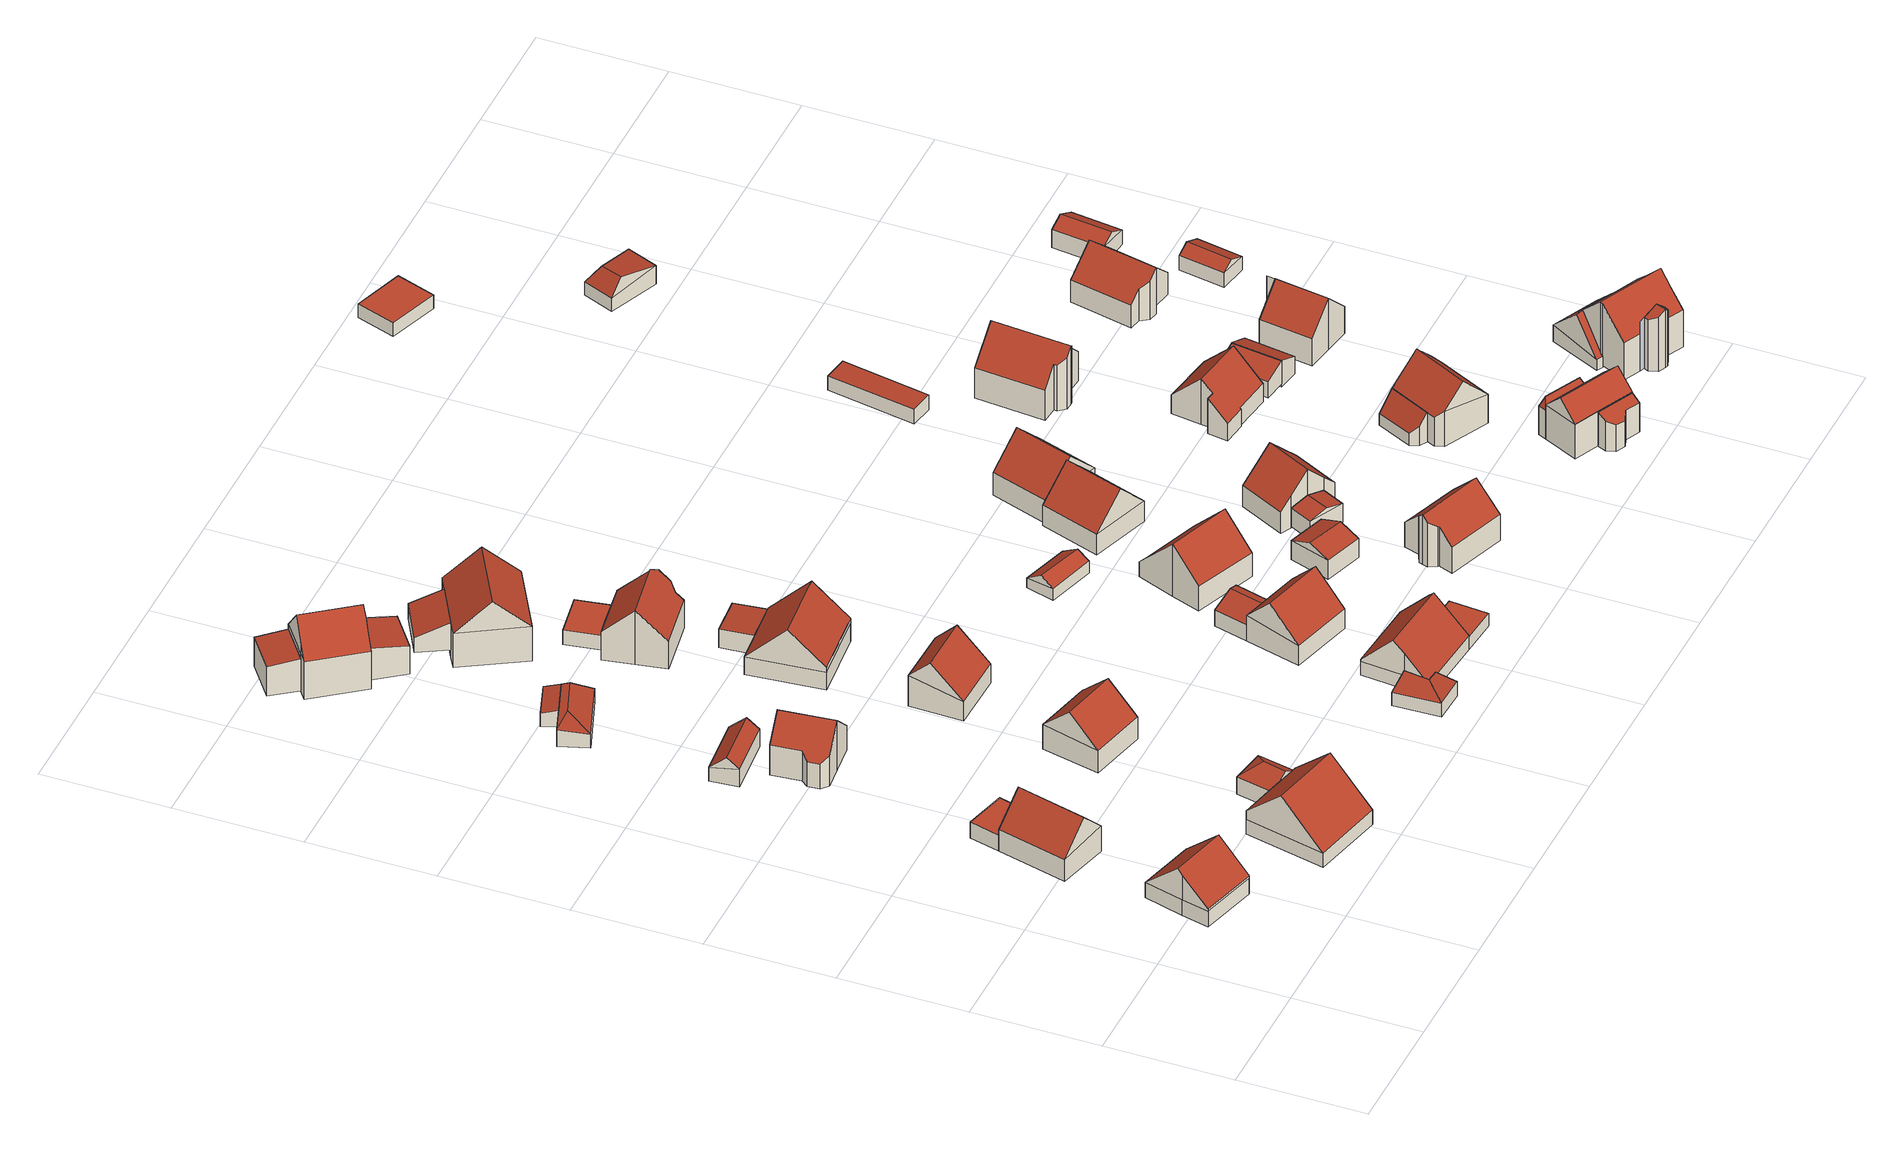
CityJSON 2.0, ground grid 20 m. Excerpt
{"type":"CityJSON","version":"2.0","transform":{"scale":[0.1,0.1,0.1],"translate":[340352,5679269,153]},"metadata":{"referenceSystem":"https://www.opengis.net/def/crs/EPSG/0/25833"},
"CityObjects":{
"building1":{"type":"Building","attributes":{"Dachtyp_tdc":"tdcGableRoof","Gemeindeschluessel":14729160,"Dachneigung":41.86,"QualitaetDacherkennung":90,"Geometrietyp2DReferenz":"3000","function":"31001_9998","roofType":"3100","measuredHeight":7.85},"geometry":[{"type":"MultiSurface","lod":"2","boundaries":[[[0,1,2,3]],[[1,4,5,2]],[[4,6,7,5]],[[6,8,9,7]],[[8,0,3,9]],[[10,11,12,13,14]],[[6,4,13,12]],[[1,14,13,4]],[[0,10,14,1]],[[8,11,10,0]],[[6,12,11,8]],[[3,2,5,7,9]]],"semantics":{"surfaces":[{"type":"WallSurface"},{"type":"RoofSurface"},{"type":"GroundSurface"}],"values":[0,0,0,0,0,1,1,0,0,0,0,2]}}]},
"building2":{"type":"Building","attributes":{"Dachtyp_tdc":"tdcGableRoof","Gemeindeschluessel":14729160,"Dachneigung":45.29,"QualitaetDacherkennung":90,"Geometrietyp2DReferenz":"3000","function":"31001_9998","roofType":"3100","measuredHeight":8.43},"geometry":[{"type":"MultiSurface","lod":"2","boundaries":[[[15,16,17,18]],[[16,19,20,17]],[[19,21,22,20]],[[21,15,18,22]],[[19,16,23]],[[15,21,24]],[[16,15,24,23]],[[21,19,23,24]],[[18,17,20,22]]],"semantics":{"surfaces":[{"type":"WallSurface"},{"type":"RoofSurface"},{"type":"GroundSurface"}],"values":[0,0,0,0,0,0,1,1,2]}}]},
"building3":{"type":"Building","attributes":{"Dachtyp_tdc":"tdcPolyFlatRoof","Gemeindeschluessel":14729160,"Dachneigung":0,"QualitaetDacherkennung":71,"Geometrietyp2DReferenz":"3000","function":"31001_9998","roofType":"1000","measuredHeight":2.87},"geometry":[{"type":"MultiSurface","lod":"2","boundaries":[[[25,26,27,28]],[[26,29,22,27]],[[29,30,31,22]],[[30,25,28,31]],[[30,29,26,25]],[[28,27,22,31]]],"semantics":{"surfaces":[{"type":"WallSurface"},{"type":"RoofSurface"},{"type":"GroundSurface"}],"values":[0,0,0,0,1,2]}}]},
"building4":{"type":"Building","attributes":{"Gemeindeschluessel":14729160,"Geometrietyp2DReferenz":"3000","function":"31001_9998","roofType":"9999"},"children":["building4-1","building4-2"]},
"building4-1":{"type":"BuildingPart","attributes":{"Dachtyp_tdc":"tdcHipAndGableRoof","Dachneigung":31.8,"QualitaetDacherkennung":73,"Geometrietyp2DReferenz":"3000","roofType":"5000","measuredHeight":4.86},"parents":["building4"],"geometry":[{"type":"MultiSurface","lod":"2","boundaries":[[[32,33,34,35,36]],[[33,37,38,34]],[[37,39,40,41,38]],[[37,33,42]],[[33,32,43,44,42]],[[39,37,42,44,45]],[[35,34,38,41]],[[36,35,41,40]],[[32,36,40,39]],[[45,44,43]],[[39,45,43,32]]],"semantics":{"surfaces":[{"type":"WallSurface"},{"type":"RoofSurface"},{"type":"GroundSurface"},{"type":"ClosureSurface"}],"values":[0,0,0,1,1,1,2,3,3,0,3]}}]},
"building4-2":{"type":"BuildingPart","attributes":{"Dachtyp_tdc":"tdcGableRoof","Dachneigung":43.71,"QualitaetDacherkennung":82,"Geometrietyp2DReferenz":"3000","roofType":"3100","measuredHeight":9.38},"parents":["building4"],"geometry":[{"type":"MultiSurface","lod":"2","boundaries":[[[46,47,48,49]],[[47,36,35,48]],[[40,50,51,41]],[[50,46,49,51]],[[50,52,53,46]],[[54,55,53,52,56,45,43]],[[40,39,56,52,50]],[[47,55,54,32,36]],[[46,53,55,47]],[[49,48,35,41,51]],[[41,35,36,40]],[[56,39,45]],[[43,32,54]],[[36,32,39,40]],[[45,39,32,43]]],"semantics":{"surfaces":[{"type":"WallSurface"},{"type":"RoofSurface"},{"type":"GroundSurface"},{"type":"ClosureSurface"}],"values":[0,0,0,0,1,1,0,0,0,2,3,0,0,3,3]}}]},
"building5":{"type":"Building","attributes":{"Dachtyp_tdc":"tdcGableRoof","Gemeindeschluessel":14729160,"Dachneigung":41.27,"QualitaetDacherkennung":84,"Geometrietyp2DReferenz":"3000","function":"31001_9998","roofType":"3100","measuredHeight":4.69},"geometry":[{"type":"MultiSurface","lod":"2","boundaries":[[[57,58,59,60]],[[58,61,62,59]],[[61,63,64,62]],[[63,57,60,64]],[[61,58,65]],[[57,63,66]],[[58,57,66,65]],[[63,61,65,66]],[[60,59,62,64]]],"semantics":{"surfaces":[{"type":"WallSurface"},{"type":"RoofSurface"},{"type":"GroundSurface"}],"values":[0,0,0,0,0,0,1,1,2]}}]},
"building6":{"type":"Building","attributes":{"Dachtyp_tdc":"tdcGableRoof","Gemeindeschluessel":14729160,"Dachneigung":42.95,"QualitaetDacherkennung":77,"Geometrietyp2DReferenz":"3000","function":"31001_9998","roofType":"3100","measuredHeight":8.71},"geometry":[{"type":"MultiSurface","lod":"2","boundaries":[[[67,68,69,70]],[[68,71,72,69]],[[71,73,74,72]],[[73,75,76,74]],[[75,77,78,76]],[[77,79,80,78]],[[79,81,82,80]],[[81,83,84,82]],[[83,67,70,84]],[[79,77,75,73]],[[73,71,68,67,83,81,79]],[[70,69,72,74,76,78,80,82,84]]],"semantics":{"surfaces":[{"type":"WallSurface"},{"type":"RoofSurface"},{"type":"GroundSurface"}],"values":[0,0,0,0,0,0,0,0,0,1,1,2]}}]},
"building7":{"type":"Building","attributes":{"Gemeindeschluessel":14729160,"Geometrietyp2DReferenz":"3000","function":"31001_9998","roofType":"9999"},"children":["building7-1","building7-2"]},
"building7-1":{"type":"BuildingPart","attributes":{"Dachtyp_tdc":"tdcPolyFlatRoof","Dachneigung":13.89,"QualitaetDacherkennung":70,"Geometrietyp2DReferenz":"3000","roofType":"2100","measuredHeight":2.93},"parents":["building7"],"geometry":[{"type":"MultiSurface","lod":"2","boundaries":[[[85,86,87,88]],[[89,90,91,92]],[[90,85,88,91]],[[90,89,86,85]],[[88,87,92,91]],[[92,87,86,89]]],"semantics":{"surfaces":[{"type":"WallSurface"},{"type":"RoofSurface"},{"type":"GroundSurface"},{"type":"ClosureSurface"}],"values":[0,0,0,1,2,3]}}]},
"building7-2":{"type":"BuildingPart","attributes":{"Dachtyp_tdc":"tdcHipAndGableRoof","Dachneigung":13.7,"QualitaetDacherkennung":64,"Geometrietyp2DReferenz":"3000","roofType":"5000","measuredHeight":3.19},"parents":["building7"],"geometry":[{"type":"MultiSurface","lod":"2","boundaries":[[[93,94,95,96]],[[94,97,98,95]],[[93,96,87,86]],[[97,94,99]],[[93,86,100]],[[94,93,100,99]],[[86,97,99,100]],[[96,95,98,92,87]],[[92,98,97,86,89]],[[86,87,92,89]]],"semantics":{"surfaces":[{"type":"WallSurface"},{"type":"RoofSurface"},{"type":"GroundSurface"},{"type":"ClosureSurface"}],"values":[0,0,0,1,0,1,1,2,0,3]}}]},
"building8":{"type":"Building","attributes":{"Dachtyp_tdc":"tdcGableRoof","Gemeindeschluessel":14729160,"Dachneigung":42.15,"QualitaetDacherkennung":79,"Geometrietyp2DReferenz":"3000","function":"31001_9998","roofType":"3100","measuredHeight":8.43},"geometry":[{"type":"MultiSurface","lod":"2","boundaries":[[[101,102,103,104]],[[102,105,106,103]],[[105,107,108,106]],[[107,101,104,108]],[[105,102,109]],[[101,107,110]],[[102,101,110,109]],[[107,105,109,110]],[[104,103,106,108]]],"semantics":{"surfaces":[{"type":"WallSurface"},{"type":"RoofSurface"},{"type":"GroundSurface"}],"values":[0,0,0,0,0,0,1,1,2]}}]},
"building9":{"type":"Building","attributes":{"Dachtyp_tdc":"tdcPolyFlatRoof","Gemeindeschluessel":14729160,"Dachneigung":5.6,"QualitaetDacherkennung":65,"Geometrietyp2DReferenz":"3000","function":"31001_9998","roofType":"2100","measuredHeight":5.65},"geometry":[{"type":"MultiSurface","lod":"2","boundaries":[[[111,112,113,114]],[[112,115,116,113]],[[115,117,118,116]],[[117,111,114,118]],[[117,115,112,111]],[[114,113,116,118]]],"semantics":{"surfaces":[{"type":"WallSurface"},{"type":"RoofSurface"},{"type":"GroundSurface"}],"values":[0,0,0,0,1,2]}}]},
"building10":{"type":"Building","attributes":{"Dachtyp_tdc":"tdcGableRoof","Gemeindeschluessel":14729160,"Dachneigung":47.72,"QualitaetDacherkennung":67,"Geometrietyp2DReferenz":"3000","function":"31001_9998","roofType":"3100","measuredHeight":11.56},"geometry":[{"type":"MultiSurface","lod":"2","boundaries":[[[119,120,116,121]],[[120,122,113,116]],[[122,123,124,113]],[[123,125,126,124]],[[125,127,128,126]],[[127,129,130,128]],[[129,119,121,130]],[[129,131,132,133,134,135,119]],[[122,134,133,123]],[[120,135,134,122]],[[119,135,120]],[[125,132,131,127]],[[123,133,132,125]],[[127,131,129]],[[121,116,113,124,126,128,130]]],"semantics":{"surfaces":[{"type":"WallSurface"},{"type":"RoofSurface"},{"type":"GroundSurface"}],"values":[0,0,0,0,0,0,0,1,1,0,0,0,0,0,2]}}]},
"building11":{"type":"Building","attributes":{"Dachtyp_tdc":"tdcGableRoof","Gemeindeschluessel":14729160,"Dachneigung":45.39,"QualitaetDacherkennung":73,"Geometrietyp2DReferenz":"3000","function":"31001_9998","roofType":"3100","measuredHeight":8.58},"geometry":[{"type":"MultiSurface","lod":"2","boundaries":[[[136,137,138,139]],[[137,140,141,138]],[[140,142,143,141]],[[142,136,139,143]],[[140,137,144]],[[136,142,145]],[[137,136,145,144]],[[142,140,144,145]],[[139,138,141,143]]],"semantics":{"surfaces":[{"type":"WallSurface"},{"type":"RoofSurface"},{"type":"GroundSurface"}],"values":[0,0,0,0,0,0,1,1,2]}}]},
"building12":{"type":"Building","attributes":{"Dachtyp_tdc":"tdcPolyFlatRoof","Gemeindeschluessel":14729160,"Dachneigung":8.01,"QualitaetDacherkennung":70,"Geometrietyp2DReferenz":"3000","function":"31001_9998","roofType":"2100","measuredHeight":5.7},"geometry":[{"type":"MultiSurface","lod":"2","boundaries":[[[146,147,128,148]],[[147,149,124,128]],[[149,150,151,124]],[[150,146,148,151]],[[150,149,147,146]],[[148,128,124,151]]],"semantics":{"surfaces":[{"type":"WallSurface"},{"type":"RoofSurface"},{"type":"GroundSurface"}],"values":[0,0,0,0,1,2]}}]},
"building13":{"type":"Building","attributes":{"Gemeindeschluessel":14729160,"Geometrietyp2DReferenz":"3000","function":"31001_9998","roofType":"9999"},"children":["building13-1","building13-2"]},
"building13-1":{"type":"BuildingPart","attributes":{"Dachtyp_tdc":"tdcPolyFlatRoof","Dachneigung":7.37,"QualitaetDacherkennung":68,"Geometrietyp2DReferenz":"3000","roofType":"2100","measuredHeight":2.94},"parents":["building13"],"geometry":[{"type":"MultiSurface","lod":"2","boundaries":[[[152,153,154,155]],[[153,156,157,158,154]],[[159,152,155,160]],[[159,161,156,153,152]],[[155,154,158,160]],[[161,157,156]],[[160,158,157,161,159]]],"semantics":{"surfaces":[{"type":"WallSurface"},{"type":"RoofSurface"},{"type":"GroundSurface"},{"type":"ClosureSurface"}],"values":[0,0,0,1,2,0,3]}}]},
"building13-2":{"type":"BuildingPart","attributes":{"Dachtyp_tdc":"tdcPolyFlatRoof","Dachneigung":10.74,"QualitaetDacherkennung":71,"Geometrietyp2DReferenz":"3000","roofType":"2100","measuredHeight":3.1},"parents":["building13"],"geometry":[{"type":"MultiSurface","lod":"2","boundaries":[[[162,163,164,165]],[[163,166,159,160,164]],[[157,162,165,158]],[[157,161,166,163,162]],[[165,164,160,158]],[[161,159,166]],[[157,158,160,159,161]]],"semantics":{"surfaces":[{"type":"WallSurface"},{"type":"RoofSurface"},{"type":"GroundSurface"},{"type":"ClosureSurface"}],"values":[0,0,0,1,2,0,3]}}]},
"building14":{"type":"Building","attributes":{"Dachtyp_tdc":"tdcPolyFlatRoof","Gemeindeschluessel":14729160,"Dachneigung":22.54,"QualitaetDacherkennung":82,"Geometrietyp2DReferenz":"3000","function":"31001_9998","roofType":"2100","measuredHeight":4.64},"geometry":[{"type":"MultiSurface","lod":"2","boundaries":[[[167,168,169,170]],[[168,171,172,169]],[[171,173,174,172]],[[173,167,170,174]],[[173,171,168,167]],[[170,169,172,174]]],"semantics":{"surfaces":[{"type":"WallSurface"},{"type":"RoofSurface"},{"type":"GroundSurface"}],"values":[0,0,0,0,1,2]}}]},
"building15":{"type":"Building","attributes":{"Gemeindeschluessel":14729160,"Geometrietyp2DReferenz":"3000","function":"31001_9998","roofType":"9999"},"children":["building15-1","building15-2"]},
"building15-1":{"type":"BuildingPart","attributes":{"Dachtyp_tdc":"tdcGableRoof","Dachneigung":44.78,"QualitaetDacherkennung":78,"Geometrietyp2DReferenz":"3000","roofType":"3100","measuredHeight":9.39},"parents":["building15"],"geometry":[{"type":"MultiSurface","lod":"2","boundaries":[[[175,176,177,178,179]],[[176,180,181,177]],[[180,182,183,181]],[[182,184,185,183]],[[175,186,184,182,187,188]],[[189,190,188,187]],[[176,190,189,180]],[[175,188,190,176]],[[180,189,187,182]],[[185,178,177,181,183]],[[179,186,175]],[[178,185,184,186,179]]],"semantics":{"surfaces":[{"type":"WallSurface"},{"type":"RoofSurface"},{"type":"GroundSurface"},{"type":"ClosureSurface"}],"values":[0,0,0,0,1,1,0,0,0,2,0,3]}}]},
"building15-2":{"type":"BuildingPart","attributes":{"Dachtyp_tdc":"tdcPolyFlatRoof","Dachneigung":2.86,"QualitaetDacherkennung":68,"Geometrietyp2DReferenz":"3000","roofType":"2100","measuredHeight":3.32},"parents":["building15"],"geometry":[{"type":"MultiSurface","lod":"2","boundaries":[[[191,192,193,194]],[[192,179,178,193]],[[195,191,194,185,184]],[[195,186,179,192,191]],[[194,193,178,185]],[[184,186,195]],[[185,178,179,186,184]]],"semantics":{"surfaces":[{"type":"WallSurface"},{"type":"RoofSurface"},{"type":"GroundSurface"},{"type":"ClosureSurface"}],"values":[0,0,0,1,2,0,3]}}]},
"building16":{"type":"Building","attributes":{"Dachtyp_tdc":"tdcGableRoof","Gemeindeschluessel":14729160,"Dachneigung":42.85,"QualitaetDacherkennung":80,"Geometrietyp2DReferenz":"3000","function":"31001_9998","roofType":"3100","measuredHeight":9.32},"geometry":[{"type":"MultiSurface","lod":"2","boundaries":[[[196,197,198,199]],[[197,200,201,198]],[[200,202,203,201]],[[202,204,205,203]],[[204,206,207,205]],[[206,208,209,207]],[[208,210,211,209]],[[210,212,213,211]],[[212,214,215,213]],[[214,216,217,215]],[[216,218,219,217]],[[218,196,199,219]],[[214,212,210,208,206,204,202]],[[202,200,197,196,218,216,214]],[[199,198,201,203,205,207,209,211,213,215,217,219]]],"semantics":{"surfaces":[{"type":"WallSurface"},{"type":"RoofSurface"},{"type":"GroundSurface"}],"values":[0,0,0,0,0,0,0,0,0,0,0,0,1,1,2]}}]},
"building17":{"type":"Building","attributes":{"Dachtyp_tdc":"tdcGableRoof","Gemeindeschluessel":14729160,"Dachneigung":41.69,"QualitaetDacherkennung":77,"Geometrietyp2DReferenz":"3000","function":"31001_9998","roofType":"3100","measuredHeight":10.85},"geometry":[{"type":"MultiSurface","lod":"2","boundaries":[[[220,221,222,223]],[[221,171,224,222]],[[171,168,225,224]],[[168,226,227,225]],[[226,228,229,227]],[[228,220,223,229]],[[228,230,231,220]],[[168,171,221,231,230,226]],[[226,230,228]],[[220,231,221]],[[223,222,224,225,227,229]]],"semantics":{"surfaces":[{"type":"WallSurface"},{"type":"RoofSurface"},{"type":"GroundSurface"}],"values":[0,0,0,0,0,0,1,1,0,0,2]}}]},
"building18":{"type":"Building","attributes":{"Dachtyp_tdc":"tdcPolyFlatRoof","Gemeindeschluessel":14729160,"Dachneigung":0,"QualitaetDacherkennung":70,"Geometrietyp2DReferenz":"3000","function":"31001_9998","roofType":"1000","measuredHeight":2.6},"geometry":[{"type":"MultiSurface","lod":"2","boundaries":[[[232,233,234,235]],[[233,236,237,234]],[[236,238,239,237]],[[238,232,235,239]],[[238,236,233,232]],[[235,234,237,239]]],"semantics":{"surfaces":[{"type":"WallSurface"},{"type":"RoofSurface"},{"type":"GroundSurface"}],"values":[0,0,0,0,1,2]}}]},
"building19":{"type":"Building","attributes":{"Gemeindeschluessel":14729160,"Geometrietyp2DReferenz":"3000","function":"31001_9998","roofType":"9999"},"children":["building19-1","building19-2"]},
"building19-1":{"type":"BuildingPart","attributes":{"Dachtyp_tdc":"tdcPolyFlatRoof","Dachneigung":0,"QualitaetDacherkennung":67,"Geometrietyp2DReferenz":"3000","roofType":"1000","measuredHeight":2.21},"parents":["building19"],"geometry":[{"type":"MultiSurface","lod":"2","boundaries":[[[240,241,242,243]],[[241,244,245,242]],[[246,240,243,247]],[[246,244,241,240]],[[243,242,245,247]],[[247,245,244,246]]],"semantics":{"surfaces":[{"type":"WallSurface"},{"type":"RoofSurface"},{"type":"GroundSurface"},{"type":"ClosureSurface"}],"values":[0,0,0,1,2,3]}}]},
"building19-2":{"type":"BuildingPart","attributes":{"Dachtyp_tdc":"tdcGableRoof","Dachneigung":44.94,"QualitaetDacherkennung":86,"Geometrietyp2DReferenz":"3000","roofType":"3100","measuredHeight":8.04},"parents":["building19"],"geometry":[{"type":"MultiSurface","lod":"2","boundaries":[[[248,249,250,251]],[[249,252,253,250]],[[252,254,255,253]],[[254,256,257,255]],[[256,258,246,247,257]],[[259,248,251,245,244]],[[249,248,259,260,261,262]],[[263,264,261,260,265]],[[256,263,265,258]],[[258,265,260,259]],[[254,264,263,256]],[[252,262,261,264,254]],[[249,262,252]],[[251,250,253,255,257,247,245]],[[244,246,258,259]],[[244,245,247,246]]],"semantics":{"surfaces":[{"type":"WallSurface"},{"type":"RoofSurface"},{"type":"GroundSurface"},{"type":"ClosureSurface"}],"values":[0,0,0,0,0,0,1,1,0,0,0,0,0,2,0,3]}}]},
"building20":{"type":"Building","attributes":{"Gemeindeschluessel":14729160,"Geometrietyp2DReferenz":"3000","function":"31001_9998","roofType":"9999"},"children":["building20-1","building20-2"]},
"building20-1":{"type":"BuildingPart","attributes":{"Dachtyp_tdc":"tdcGableRoof","Dachneigung":44.9,"QualitaetDacherkennung":87,"Geometrietyp2DReferenz":"3000","roofType":"3100","measuredHeight":8.46},"parents":["building20"],"geometry":[{"type":"MultiSurface","lod":"2","boundaries":[[[266,267,268,269]],[[267,270,271,272,268]],[[273,266,269,274]],[[270,267,275]],[[266,273,276]],[[267,266,276,275]],[[273,270,275,276]],[[269,268,272,277,274]],[[274,277,278,279,271,270,273]],[[277,272,271,278]],[[278,271,279]]],"semantics":{"surfaces":[{"type":"WallSurface"},{"type":"RoofSurface"},{"type":"GroundSurface"},{"type":"ClosureSurface"}],"values":[0,0,0,0,0,1,1,2,0,3,3]}}]},
"building20-2":{"type":"BuildingPart","attributes":{"Dachtyp_tdc":"tdcGableRoof","Dachneigung":23.61,"QualitaetDacherkennung":75,"Geometrietyp2DReferenz":"3000","roofType":"3100","measuredHeight":4.32},"parents":["building20"],"geometry":[{"type":"MultiSurface","lod":"2","boundaries":[[[271,280,281,272]],[[280,282,283,281]],[[282,278,277,283]],[[282,280,284]],[[280,271,279,284]],[[278,282,284,279]],[[272,281,283,277]],[[271,272,277,278]],[[271,278,279]]],"semantics":{"surfaces":[{"type":"WallSurface"},{"type":"RoofSurface"},{"type":"GroundSurface"},{"type":"ClosureSurface"}],"values":[0,0,0,0,1,1,2,3,3]}}]},
"building21":{"type":"Building","attributes":{"Dachtyp_tdc":"tdcGableRoof","Gemeindeschluessel":14729160,"Dachneigung":32.68,"QualitaetDacherkennung":79,"Geometrietyp2DReferenz":"3000","function":"31001_9998","roofType":"3100","measuredHeight":3.38},"geometry":[{"type":"MultiSurface","lod":"2","boundaries":[[[285,286,287,288]],[[286,289,290,287]],[[289,291,292,290]],[[291,285,288,292]],[[289,286,293]],[[285,291,294]],[[286,285,294,293]],[[291,289,293,294]],[[288,287,290,292]]],"semantics":{"surfaces":[{"type":"WallSurface"},{"type":"RoofSurface"},{"type":"GroundSurface"}],"values":[0,0,0,0,0,0,1,1,2]}}]},
"building22":{"type":"Building","attributes":{"Dachtyp_tdc":"tdcGableRoof","Gemeindeschluessel":14729160,"Dachneigung":45.71,"QualitaetDacherkennung":87,"Geometrietyp2DReferenz":"3000","function":"31001_9998","roofType":"3100","measuredHeight":9.15},"geometry":[{"type":"MultiSurface","lod":"2","boundaries":[[[295,296,297,298]],[[296,299,300,297]],[[299,301,302,300]],[[301,303,304,302]],[[303,305,306,304]],[[305,307,308,306]],[[307,295,298,308]],[[303,301,299,296]],[[296,295,307,305,303]],[[298,297,300,302,304,306,308]]],"semantics":{"surfaces":[{"type":"WallSurface"},{"type":"RoofSurface"},{"type":"GroundSurface"}],"values":[0,0,0,0,0,0,0,1,1,2]}}]},
"building23":{"type":"Building","attributes":{"Dachtyp_tdc":"tdcGableRoof","Gemeindeschluessel":14729160,"Dachneigung":20.27,"QualitaetDacherkennung":95,"Geometrietyp2DReferenz":"3000","function":"31001_9998","roofType":"3100","measuredHeight":4.63},"geometry":[{"type":"MultiSurface","lod":"2","boundaries":[[[309,310,311,312]],[[310,313,314,311]],[[313,315,316,314]],[[315,309,312,316]],[[313,310,317]],[[309,315,318]],[[310,309,318,317]],[[315,313,317,318]],[[312,311,314,316]]],"semantics":{"surfaces":[{"type":"WallSurface"},{"type":"RoofSurface"},{"type":"GroundSurface"}],"values":[0,0,0,0,0,0,1,1,2]}}]},
"building24":{"type":"Building","attributes":{"Dachtyp_tdc":"tdcGableRoof","Gemeindeschluessel":14729160,"Dachneigung":45.19,"QualitaetDacherkennung":87,"Geometrietyp2DReferenz":"3000","function":"31001_9998","roofType":"3100","measuredHeight":8.78},"geometry":[{"type":"MultiSurface","lod":"2","boundaries":[[[319,320,321,322]],[[320,323,324,321]],[[323,325,326,324]],[[325,327,328,326]],[[327,329,330,328]],[[329,331,332,330]],[[331,333,334,332]],[[333,335,336,334]],[[335,337,338,336]],[[337,339,340,338]],[[339,341,342,340]],[[341,319,322,342]],[[337,335,333,331,329,327,325]],[[325,323,320,319,341,339,337]],[[322,321,324,326,328,330,332,334,336,338,340,342]]],"semantics":{"surfaces":[{"type":"WallSurface"},{"type":"RoofSurface"},{"type":"GroundSurface"}],"values":[0,0,0,0,0,0,0,0,0,0,0,0,1,1,2]}}]},
"building25":{"type":"Building","attributes":{"Dachtyp_tdc":"tdcGableRoof","Gemeindeschluessel":14729160,"Dachneigung":45.04,"QualitaetDacherkennung":85,"Geometrietyp2DReferenz":"3000","function":"31001_9998","roofType":"3100","measuredHeight":8.59},"geometry":[{"type":"MultiSurface","lod":"2","boundaries":[[[343,344,345,346]],[[344,347,348,345]],[[347,349,350,348]],[[349,343,346,350]],[[347,344,351]],[[343,349,352]],[[344,343,352,351]],[[349,347,351,352]],[[346,345,348,350]]],"semantics":{"surfaces":[{"type":"WallSurface"},{"type":"RoofSurface"},{"type":"GroundSurface"}],"values":[0,0,0,0,0,0,1,1,2]}}]},
"building26":{"type":"Building","attributes":{"Dachtyp_tdc":"tdcGableRoof","Gemeindeschluessel":14729160,"Dachneigung":13.66,"QualitaetDacherkennung":75,"Geometrietyp2DReferenz":"3000","function":"31001_9998","roofType":"3100","measuredHeight":4},"geometry":[{"type":"MultiSurface","lod":"2","boundaries":[[[353,354,355,356]],[[354,357,358,355]],[[357,359,360,358]],[[359,353,356,360]],[[357,354,361]],[[353,359,362]],[[354,353,362,361]],[[359,357,361,362]],[[356,355,358,360]]],"semantics":{"surfaces":[{"type":"WallSurface"},{"type":"RoofSurface"},{"type":"GroundSurface"}],"values":[0,0,0,0,0,0,1,1,2]}}]},
"building27":{"type":"Building","attributes":{"Dachtyp_tdc":"tdcGableRoof","Gemeindeschluessel":14729160,"Dachneigung":44.94,"QualitaetDacherkennung":76,"Geometrietyp2DReferenz":"3000","function":"31001_9998","roofType":"3100","measuredHeight":9.02},"geometry":[{"type":"MultiSurface","lod":"2","boundaries":[[[363,364,365,366]],[[364,367,368,365]],[[367,369,370,368]],[[369,363,366,370]],[[367,364,371]],[[363,369,372]],[[364,363,372,371]],[[369,367,371,372]],[[366,365,368,370]]],"semantics":{"surfaces":[{"type":"WallSurface"},{"type":"RoofSurface"},{"type":"GroundSurface"}],"values":[0,0,0,0,0,0,1,1,2]}}]},
"building28":{"type":"Building","attributes":{"Dachtyp_tdc":"tdcGableRoof","Gemeindeschluessel":14729160,"Dachneigung":44.7,"QualitaetDacherkennung":76,"Geometrietyp2DReferenz":"3000","function":"31001_9998","roofType":"3100","measuredHeight":8.67},"geometry":[{"type":"MultiSurface","lod":"2","boundaries":[[[373,374,375,376]],[[374,377,378,375]],[[377,379,380,378]],[[379,381,382,380]],[[381,383,384,382]],[[383,385,386,384]],[[385,387,388,386]],[[387,373,376,388]],[[383,381,379,377,374]],[[374,373,387,385,383]],[[376,375,378,380,382,384,386,388]]],"semantics":{"surfaces":[{"type":"WallSurface"},{"type":"RoofSurface"},{"type":"GroundSurface"}],"values":[0,0,0,0,0,0,0,0,1,1,2]}}]},
"building29":{"type":"Building","attributes":{"Gemeindeschluessel":14729160,"Geometrietyp2DReferenz":"3000","function":"31001_9998","roofType":"9999"},"children":["building29-1","building29-2","building29-3"]},
"building29-1":{"type":"BuildingPart","attributes":{"Dachtyp_tdc":"tdcFreeFormRoof","Dachneigung":66.57,"QualitaetDacherkennung":26,"Geometrietyp2DReferenz":"3000","roofType":"5000","measuredHeight":6.72},"parents":["building29"],"geometry":[{"type":"MultiSurface","lod":"2","boundaries":[[[389,390,391,392]],[[390,393,394,391]],[[393,395,396,394]],[[397,395,393]],[[398,397,393,390]],[[398,390,389]],[[397,398,389,395]],[[392,391,394,396]],[[392,396,395,389]]],"semantics":{"surfaces":[{"type":"WallSurface"},{"type":"RoofSurface"},{"type":"GroundSurface"},{"type":"ClosureSurface"}],"values":[0,0,0,1,1,1,1,2,3]}}]},
"building29-2":{"type":"BuildingPart","attributes":{"Dachtyp_tdc":"tdcGableRoof","Dachneigung":44.41,"QualitaetDacherkennung":80,"Geometrietyp2DReferenz":"3000","roofType":"3100","measuredHeight":9.09},"parents":["building29"],"geometry":[{"type":"MultiSurface","lod":"2","boundaries":[[[399,400,401,396,395]],[[400,402,403,401]],[[404,405,406,407]],[[405,408,389,392,406]],[[409,408,410,411,412]],[[413,414,411,410,415]],[[404,413,415,405]],[[405,415,410,408]],[[402,414,413,404]],[[400,412,411,414,402]],[[399,409,412,400]],[[408,409,399]],[[396,401,403,407,406,392]],[[407,403,402,404]],[[395,389,408,399]],[[395,396,392,389]]],"semantics":{"surfaces":[{"type":"WallSurface"},{"type":"RoofSurface"},{"type":"GroundSurface"},{"type":"ClosureSurface"}],"values":[0,0,0,0,1,1,0,0,0,0,0,0,2,3,0,3]}}]},
"building29-3":{"type":"BuildingPart","attributes":{"Dachtyp_tdc":"tdcPolyFlatRoof","Dachneigung":30.37,"QualitaetDacherkennung":42,"Geometrietyp2DReferenz":"3000","roofType":"2100","measuredHeight":6.09},"parents":["building29"],"geometry":[{"type":"MultiSurface","lod":"2","boundaries":[[[416,417,418,419]],[[417,420,421,418]],[[420,404,407,421]],[[422,423,403,402]],[[422,424,425,423]],[[424,416,419,425]],[[424,422,402,404,420,417,416]],[[419,418,421,407,403,423,425]],[[402,403,407,404]]],"semantics":{"surfaces":[{"type":"WallSurface"},{"type":"RoofSurface"},{"type":"GroundSurface"},{"type":"ClosureSurface"}],"values":[0,0,0,0,0,0,1,2,3]}}]},
"building30":{"type":"Building","attributes":{"Dachtyp_tdc":"tdcPolyFlatRoof","Gemeindeschluessel":14729160,"Dachneigung":52.45,"QualitaetDacherkennung":60,"Geometrietyp2DReferenz":"3000","function":"31001_9998","roofType":"2100","measuredHeight":5.17},"geometry":[{"type":"MultiSurface","lod":"2","boundaries":[[[426,427,428,429]],[[427,430,431,428]],[[430,432,433,431]],[[432,434,435,433]],[[434,426,429,435]],[[434,432,430,427,426]],[[429,428,431,433,435]]],"semantics":{"surfaces":[{"type":"WallSurface"},{"type":"RoofSurface"},{"type":"GroundSurface"}],"values":[0,0,0,0,0,1,2]}}]},
"building31":{"type":"Building","attributes":{"Dachtyp_tdc":"tdcPolyFlatRoof","Gemeindeschluessel":14729160,"Dachneigung":3.02,"QualitaetDacherkennung":87,"Geometrietyp2DReferenz":"3000","function":"31001_9998","roofType":"2100","measuredHeight":2.64},"geometry":[{"type":"MultiSurface","lod":"2","boundaries":[[[436,437,438,439]],[[437,440,441,438]],[[440,442,443,441]],[[442,436,439,443]],[[442,440,437,436]],[[439,438,441,443]]],"semantics":{"surfaces":[{"type":"WallSurface"},{"type":"RoofSurface"},{"type":"GroundSurface"}],"values":[0,0,0,0,1,2]}}]},
"building32":{"type":"Building","attributes":{"Dachtyp_tdc":"tdcFreeFormRoof","Gemeindeschluessel":14729160,"Dachneigung":45.27,"QualitaetDacherkennung":87,"Geometrietyp2DReferenz":"3000","function":"31001_9998","roofType":"5000","measuredHeight":9.54},"geometry":[{"type":"MultiSurface","lod":"2","boundaries":[[[444,445,446,447]],[[445,432,448,446]],[[432,449,450,448]],[[449,451,452,450]],[[451,453,454,452]],[[453,455,456,454]],[[455,457,458,456]],[[457,459,460,458]],[[459,461,462,460]],[[461,444,447,462]],[[455,453,451,449,463,464,459,457]],[[464,463,432,445,444,461]],[[461,459,464]],[[449,432,463]],[[447,446,448,450,452,454,456,458,460,462]]],"semantics":{"surfaces":[{"type":"WallSurface"},{"type":"RoofSurface"},{"type":"GroundSurface"}],"values":[0,0,0,0,0,0,0,0,0,0,1,1,0,0,2]}}]},
"building33":{"type":"Building","attributes":{"Dachtyp_tdc":"tdcGableRoof","Gemeindeschluessel":14729160,"Dachneigung":44.94,"QualitaetDacherkennung":91,"Geometrietyp2DReferenz":"3000","function":"31001_9998","roofType":"3100","measuredHeight":8.06},"geometry":[{"type":"MultiSurface","lod":"2","boundaries":[[[465,466,467,468]],[[466,469,470,467]],[[469,471,472,470]],[[471,473,474,472]],[[473,475,476,474]],[[475,477,478,476]],[[477,479,480,478]],[[479,481,482,480]],[[481,483,484,482]],[[483,465,468,484]],[[479,477,475,473]],[[473,471,469,466,465,483,481,479]],[[468,467,470,472,474,476,478,480,482,484]]],"semantics":{"surfaces":[{"type":"WallSurface"},{"type":"RoofSurface"},{"type":"GroundSurface"}],"values":[0,0,0,0,0,0,0,0,0,0,1,1,2]}}]},
"building34":{"type":"Building","attributes":{"Dachtyp_tdc":"tdcGableRoof","Gemeindeschluessel":14729160,"Dachneigung":44.76,"QualitaetDacherkennung":83,"Geometrietyp2DReferenz":"3000","function":"31001_9998","roofType":"3100","measuredHeight":10.21},"geometry":[{"type":"MultiSurface","lod":"2","boundaries":[[[485,486,487,488]],[[486,489,490,487]],[[489,491,492,490]],[[491,493,494,492]],[[493,495,496,494]],[[495,497,498,496]],[[497,499,500,498]],[[499,501,502,500]],[[501,503,504,502]],[[503,505,506,504]],[[505,507,508,506]],[[507,485,488,508]],[[503,501,499,497,495,493,491]],[[491,489,486,485,507,505,503]],[[488,487,490,492,494,496,498,500,502,504,506,508]]],"semantics":{"surfaces":[{"type":"WallSurface"},{"type":"RoofSurface"},{"type":"GroundSurface"}],"values":[0,0,0,0,0,0,0,0,0,0,0,0,1,1,2]}}]},
"building35":{"type":"Building","attributes":{"Dachtyp_tdc":"tdcPolyFlatRoof","Gemeindeschluessel":14729160,"Dachneigung":0,"QualitaetDacherkennung":63,"Geometrietyp2DReferenz":"3000","function":"31001_9998","roofType":"1000","measuredHeight":2.4},"geometry":[{"type":"MultiSurface","lod":"2","boundaries":[[[509,510,511,512]],[[510,513,514,511]],[[513,515,516,514]],[[515,509,512,516]],[[515,513,510,509]],[[512,511,514,516]]],"semantics":{"surfaces":[{"type":"WallSurface"},{"type":"RoofSurface"},{"type":"GroundSurface"}],"values":[0,0,0,0,1,2]}}]},
"building36":{"type":"Building","attributes":{"Dachtyp_tdc":"tdcPolyFlatRoof","Gemeindeschluessel":14729160,"Dachneigung":19.76,"QualitaetDacherkennung":91,"Geometrietyp2DReferenz":"3000","function":"31001_9998","roofType":"2100","measuredHeight":4.08},"geometry":[{"type":"MultiSurface","lod":"2","boundaries":[[[517,518,519,520]],[[518,521,522,519]],[[521,523,524,522]],[[523,517,520,524]],[[523,521,518,517]],[[520,519,522,524]]],"semantics":{"surfaces":[{"type":"WallSurface"},{"type":"RoofSurface"},{"type":"GroundSurface"}],"values":[0,0,0,0,1,2]}}]},
"building37":{"type":"Building","attributes":{"Dachtyp_tdc":"tdcPolyFlatRoof","Gemeindeschluessel":14729160,"Dachneigung":24,"QualitaetDacherkennung":91,"Geometrietyp2DReferenz":"3000","function":"31001_9998","roofType":"2100","measuredHeight":4.69},"geometry":[{"type":"MultiSurface","lod":"2","boundaries":[[[525,526,527,528]],[[526,529,530,527]],[[529,531,532,530]],[[531,525,528,532]],[[531,529,526,525]],[[528,527,530,532]]],"semantics":{"surfaces":[{"type":"WallSurface"},{"type":"RoofSurface"},{"type":"GroundSurface"}],"values":[0,0,0,0,1,2]}}]},
"building38":{"type":"Building","attributes":{"Gemeindeschluessel":14729160,"Geometrietyp2DReferenz":"3000","function":"31001_9998","roofType":"9999"},"children":["building38-1","building38-2","building38-3"]},
"building38-1":{"type":"BuildingPart","attributes":{"Dachtyp_tdc":"tdcPolyFlatRoof","Dachneigung":0,"QualitaetDacherkennung":53,"Geometrietyp2DReferenz":"3000","roofType":"1000","measuredHeight":5.73},"parents":["building38"],"geometry":[{"type":"MultiSurface","lod":"2","boundaries":[[[533,534,535,536]],[[534,537,538,535]],[[537,539,540,538]],[[539,541,542,540]],[[541,543,544,542]],[[543,545,546,544]],[[543,541,539,537,534,533,547,545]],[[546,548,536,535,538,540,542,544]],[[536,548,547,533]],[[548,546,545,547]]],"semantics":{"surfaces":[{"type":"WallSurface"},{"type":"RoofSurface"},{"type":"GroundSurface"},{"type":"ClosureSurface"}],"values":[0,0,0,0,0,0,1,2,3,3]}}]},
"building38-2":{"type":"BuildingPart","attributes":{"Dachtyp_tdc":"tdcFreeFormRoof","Dachneigung":26.76,"QualitaetDacherkennung":30,"Geometrietyp2DReferenz":"3000","roofType":"5000","measuredHeight":10.13},"parents":["building38"],"geometry":[{"type":"MultiSurface","lod":"2","boundaries":[[[549,550,551]],[[552,553,554,555,556]],[[553,557,558,554]],[[557,559,560,558]],[[559,561,562,560]],[[561,563,564,562]],[[563,565,566,564]],[[559,557,553,552,567]],[[567,565,549,565,563,561,559]],[[566,551,566,568,555,554,558,560,562,564]],[[565,549,551,566]],[[569,570,565,567]],[[566,551,550,570]],[[570,550,549,565]],[[568,566,570,569]],[[552,556,569,567]],[[556,555,568,569]]],"semantics":{"surfaces":[{"type":"WallSurface"},{"type":"RoofSurface"},{"type":"GroundSurface"},{"type":"ClosureSurface"}],"values":[0,0,0,0,0,0,0,1,1,2,3,0,3,3,3,0,3]}}]},
"building38-3":{"type":"BuildingPart","attributes":{"Dachtyp_tdc":"tdcGableRoof","Dachneigung":44.84,"QualitaetDacherkennung":76,"Geometrietyp2DReferenz":"3000","roofType":"3100","measuredHeight":11.11},"parents":["building38"],"geometry":[{"type":"MultiSurface","lod":"2","boundaries":[[[571,572,536,573]],[[572,533,536]],[[574,546,545]],[[574,575,576,546]],[[575,556,555,576]],[[550,577,578,551]],[[577,579,580,578]],[[579,581,582,580]],[[581,583,584,582]],[[583,585,586,584]],[[585,571,573,586]],[[581,579,577,550,570,569,556,575,574,587]],[[587,572,571,585,583,581]],[[573,536,548,546,576,555,568,566,551,578,580,582,584,586]],[[547,533,572,587]],[[548,536,533,547]],[[574,545,547,587]],[[548,547,545,546]],[[550,551,566,570]],[[570,566,568,569]],[[569,568,555,556]]],"semantics":{"surfaces":[{"type":"WallSurface"},{"type":"RoofSurface"},{"type":"GroundSurface"},{"type":"ClosureSurface"}],"values":[0,0,0,0,0,0,0,0,0,0,0,1,1,2,0,3,0,3,3,3,3]}}]},
"building39":{"type":"Building","attributes":{"Dachtyp_tdc":"tdcFreeFormRoof","Gemeindeschluessel":14729160,"Dachneigung":44.05,"QualitaetDacherkennung":24,"Geometrietyp2DReferenz":"3000","function":"31001_9998","roofType":"5000","measuredHeight":7.6},"geometry":[{"type":"MultiSurface","lod":"2","boundaries":[[[588,589,590,591]],[[589,592,593,590]],[[592,585,594,593]],[[585,583,595,594]],[[583,596,597,595]],[[596,588,591,597]],[[585,592,589,598,599,583]],[[596,599,598,588]],[[596,583,599]],[[589,588,598]],[[591,590,593,594,595,597]]],"semantics":{"surfaces":[{"type":"WallSurface"},{"type":"RoofSurface"},{"type":"GroundSurface"}],"values":[0,0,0,0,0,0,1,1,0,0,2]}}]},
"building40":{"type":"Building","attributes":{"Dachtyp_tdc":"tdcHipAndGableRoof","Gemeindeschluessel":14729160,"Dachneigung":14.62,"QualitaetDacherkennung":12,"Geometrietyp2DReferenz":"3000","function":"31001_9998","roofType":"5000","measuredHeight":5.06},"geometry":[{"type":"MultiSurface","lod":"2","boundaries":[[[600,601,602,603]],[[601,604,605,602]],[[604,606,607,605]],[[606,600,603,607]],[[604,601,608]],[[600,606,609]],[[601,600,609,608]],[[606,604,608,609]],[[603,602,605,607]]],"semantics":{"surfaces":[{"type":"WallSurface"},{"type":"RoofSurface"},{"type":"GroundSurface"}],"values":[0,0,0,0,1,0,1,1,2]}}]},
"building41":{"type":"Building","attributes":{"Gemeindeschluessel":14729160,"Geometrietyp2DReferenz":"3000","function":"31001_9998","roofType":"9999"},"children":["building41-1","building41-2"]},
"building41-1":{"type":"BuildingPart","attributes":{"Dachtyp_tdc":"tdcPolyFlatRoof","Dachneigung":45.69,"QualitaetDacherkennung":47,"Geometrietyp2DReferenz":"3000","roofType":"2100","measuredHeight":8.74},"parents":["building41"],"geometry":[{"type":"MultiSurface","lod":"2","boundaries":[[[610,611,612,613]],[[611,614,615,612]],[[614,616,617,615]],[[614,611,610,618,616]],[[617,613,612,615]],[[613,617,616,618,610]]],"semantics":{"surfaces":[{"type":"WallSurface"},{"type":"RoofSurface"},{"type":"GroundSurface"},{"type":"ClosureSurface"}],"values":[0,0,0,1,2,3]}}]},
"building41-2":{"type":"BuildingPart","attributes":{"Dachtyp_tdc":"tdcGableRoof","Dachneigung":44.7,"QualitaetDacherkennung":89,"Geometrietyp2DReferenz":"3000","roofType":"3100","measuredHeight":8.98},"parents":["building41"],"geometry":[{"type":"MultiSurface","lod":"2","boundaries":[[[619,610,613,620]],[[621,617,616]],[[621,622,623,617]],[[622,624,625,623]],[[624,626,627,625]],[[626,628,629,627]],[[628,630,631,629]],[[630,619,620,631]],[[626,624,622,621,618,610,619]],[[619,630,628,626]],[[620,613,617,623,625,627,629,631]],[[621,616,618]],[[616,617,613,610,618]]],"semantics":{"surfaces":[{"type":"WallSurface"},{"type":"RoofSurface"},{"type":"GroundSurface"},{"type":"ClosureSurface"}],"values":[0,0,0,0,0,0,0,0,1,1,2,0,3]}}]},
"building42":{"type":"Building","attributes":{"Dachtyp_tdc":"tdcGableRoof","Gemeindeschluessel":14729160,"Dachneigung":42.44,"QualitaetDacherkennung":81,"Geometrietyp2DReferenz":"3000","function":"31001_9998","roofType":"3100","measuredHeight":8.06},"geometry":[{"type":"MultiSurface","lod":"2","boundaries":[[[632,633,634,635]],[[633,636,637,634]],[[636,638,639,637]],[[638,640,641,639]],[[640,642,643,641]],[[642,644,645,643]],[[644,646,647,645]],[[646,648,649,647]],[[648,632,635,649]],[[646,644,642,640,638]],[[638,636,633,632,648,646]],[[635,634,637,639,641,643,645,647,649]]],"semantics":{"surfaces":[{"type":"WallSurface"},{"type":"RoofSurface"},{"type":"GroundSurface"}],"values":[0,0,0,0,0,0,0,0,0,1,1,2]}}]},
"building43":{"type":"Building","attributes":{"Dachtyp_tdc":"tdcGableRoof","Gemeindeschluessel":14729160,"Dachneigung":24.9,"QualitaetDacherkennung":78,"Geometrietyp2DReferenz":"3000","function":"31001_9998","roofType":"3100","measuredHeight":3.6},"geometry":[{"type":"MultiSurface","lod":"2","boundaries":[[[650,651,652,653]],[[651,654,655,652]],[[654,656,657,655]],[[656,650,653,657]],[[654,651,658]],[[650,656,659]],[[651,650,659,658]],[[656,654,658,659]],[[653,652,655,657]]],"semantics":{"surfaces":[{"type":"WallSurface"},{"type":"RoofSurface"},{"type":"GroundSurface"}],"values":[0,0,0,0,0,0,1,1,2]}}]},
"building44":{"type":"Building","attributes":{"Dachtyp_tdc":"tdcGableRoof","Gemeindeschluessel":14729160,"Dachneigung":27.79,"QualitaetDacherkennung":75,"Geometrietyp2DReferenz":"3000","function":"31001_9998","roofType":"3100","measuredHeight":4.19},"geometry":[{"type":"MultiSurface","lod":"2","boundaries":[[[660,661,662,663]],[[661,664,665,662]],[[664,666,667,665]],[[666,660,663,667]],[[664,661,668]],[[660,666,669]],[[661,660,669,668]],[[666,664,668,669]],[[663,662,665,667]]],"semantics":{"surfaces":[{"type":"WallSurface"},{"type":"RoofSurface"},{"type":"GroundSurface"}],"values":[0,0,0,0,0,0,1,1,2]}}]}
},
"vertices":[
[9,128,114],[20,171,114],[20,171,87],[9,128,87],[37,234,114],[37,234,87],[128,210,114],[128,210,87],[100,104,114],[100,104,87],[9,128,119],[100,104,119],[113,155,166],[22,178,166],[20,171,158],
[141,442,130],[112,331,130],[112,331,85],[141,442,85],[30,352,123],[30,352,85],[58,463,123],[58,463,85],[74,341,169],[103,452,169],
[137,494,113],[124,446,113],[124,446,85],[137,494,85],[58,463,113],[71,511,113],[71,511,85],
[291,147,115],[304,207,115],[304,207,85],[291,147,85],[291,147,110],[355,196,120],[355,196,85],[342,135,120],[342,135,110],[342,135,85],[329,177,133],[307,143,125],[320,140,133],[334,137,125],
[197,33,110],[226,161,110],[226,161,85],[197,33,85],[313,7,110],[313,7,85],[329,77,178],[213,103,178],[291,147,125],[226,161,125],[342,135,125],
[53,897,106],[148,906,106],[148,906,82],[53,897,82],[152,861,113],[152,861,82],[57,852,113],[57,852,82],[150,880,129],[55,871,129],
[97,767,123],[106,778,133],[106,778,80],[97,767,80],[101,825,133],[101,825,80],[138,829,167],[138,829,80],[184,834,123],[184,834,80],[194,748,123],[194,748,80],[147,743,167],[147,743,80],[110,739,133],[110,739,80],[99,748,123],[99,748,80],
[142,1183,99],[150,1159,105],[150,1159,76],[142,1183,76],[93,1139,105],[84,1163,99],[84,1163,76],[93,1139,76],
[165,1115,99],[67,1080,99],[67,1080,76],[165,1115,76],[52,1125,105],[52,1125,76],[94,1126,108],[154,1147,108],
[373,385,118],[281,406,118],[281,406,79],[373,385,79],[302,498,122],[302,498,79],[394,477,122],[394,477,79],[292,454,163],[384,434,163],
[89,1595,101],[118,1556,106],[118,1556,50],[89,1595,50],[62,1514,106],[62,1514,50],[33,1553,101],[33,1553,50],
[46,1502,116],[62,1514,116],[46,1502,50],[118,1556,115],[175,1479,115],[175,1479,50],[128,1443,116],[128,1443,50],[119,1437,116],[119,1437,50],[103,1425,116],[103,1425,50],[119,1437,138],[128,1443,150],[139,1452,165],[82,1528,165],[62,1514,138],
[415,623,110],[321,625,110],[321,625,76],[415,623,76],[323,709,130],[323,709,76],[416,707,130],[416,707,76],[322,676,162],[416,674,162],
[155,1389,99],[119,1437,107],[155,1389,50],[175,1479,107],[211,1431,99],[211,1431,50],
[648,51,99],[644,17,95],[644,17,70],[648,51,70],[592,19,94],[592,19,93],[592,19,70],[628,53,99],[628,53,70],[619,44,98],
[589,93,93],[632,92,101],[632,92,70],[589,93,70],[628,53,100],
[248,1430,95],[273,1386,116],[273,1386,69],[248,1430,69],[205,1348,116],[205,1348,69],[180,1392,95],[180,1392,69],
[422,961,102],[434,842,102],[434,842,71],[422,961,71],[422,961,100],[319,830,102],[319,830,71],[307,949,102],[307,949,71],[355,954,102],[355,954,71],[393,958,102],[313,886,164],[428,898,164],[319,830,111],[434,842,111],
[350,1005,104],[416,1012,100],[416,1012,71],[350,1005,71],[355,954,104],
[351,1159,123],[353,1160,123],[353,1160,74],[351,1159,74],[361,1113,167],[361,1113,74],[362,1113,168],[362,1113,74],[375,1106,160],[375,1106,74],[378,1089,143],[378,1089,74],[367,1078,135],[367,1078,74],[369,1065,123],[369,1065,74],[275,1049,123],[275,1049,74],[267,1096,168],[267,1096,74],[258,1144,123],[258,1144,74],[282,1148,123],[282,1148,74],
[240,1240,117],[185,1336,116],[185,1336,56],[240,1240,56],[205,1348,56],[273,1386,56],[295,1398,116],[295,1398,56],[349,1302,117],[349,1302,56],[322,1350,165],[213,1288,165],
[351,1159,98],[282,1148,98],[282,1148,72],[351,1159,72],[272,1207,98],[272,1207,72],[341,1219,98],[341,1219,72],
[814,100,90],[809,38,90],[809,38,68],[814,100,68],[749,43,90],[749,43,68],[755,105,90],[755,105,68],
[648,51,92],[628,53,92],[628,53,68],[648,51,68],[632,92,92],[632,92,68],[638,160,92],[638,160,68],[758,150,92],[758,150,68],[755,105,92],[749,43,92],[754,98,148],[633,109,148],[632,92,132],[758,150,96],[638,160,96],[755,105,141],
[745,228,87],[643,255,87],[643,255,53],[745,228,53],[666,343,98],[666,343,81],[666,343,53],[768,316,98],[768,316,53],[656,304,138],[758,277,138],[715,330,53],[715,330,93],[701,334,97],
[681,397,81],[681,397,53],[730,385,93],[730,385,53],[715,388,97],
[729,606,70],[653,628,69],[653,628,49],[729,606,49],[665,673,66],[665,673,49],[739,650,67],[739,650,49],[658,648,83],[733,625,83],
[858,503,69],[835,445,133],[835,445,42],[858,503,42],[817,397,83],[817,397,42],[716,436,85],[716,436,42],[733,482,133],[733,482,42],[757,542,67],[757,542,42],[771,533,70],[771,533,42],
[871,361,77],[932,341,77],[932,341,44],[871,361,44],[911,276,77],[911,276,44],[849,296,77],[849,296,44],[922,308,90],[860,329,90],
[913,156,132],[912,157,132],[912,157,63],[913,156,63],[905,170,141],[905,170,63],[908,179,150],[908,179,63],[910,185,145],[910,185,63],[924,191,134],[924,191,63],[926,190,134],[926,190,63],[935,217,106],[935,217,63],[1029,183,106],[1029,183,63],[1014,142,150],[1014,142,63],[999,100,109],[999,100,63],[905,133,109],[905,133,63],
[911,680,74],[879,585,74],[879,585,38],[911,680,38],[784,617,74],[784,617,38],[816,712,74],[816,712,38],[832,601,124],[864,696,124],
[926,355,73],[944,391,73],[944,391,40],[926,355,40],[998,365,73],[998,365,40],[980,329,73],[980,329,40],[971,378,80],[954,342,80],
[953,772,74],[921,677,74],[921,677,34],[953,772,34],[826,709,74],[826,709,34],[858,804,74],[858,804,34],[873,693,124],[905,788,124],
[998,365,95],[971,378,125],[971,378,38],[998,365,38],[944,391,94],[944,391,38],[926,400,75],[926,400,38],[962,472,75],[962,472,38],[1007,450,125],[1007,450,38],[1052,428,76],[1052,428,38],[1016,356,76],[1016,356,38],
[1236,130,112],[1242,143,112],[1242,143,62],[1236,130,62],[1312,110,112],[1312,110,62],[1306,97,112],[1306,97,62],[1303,107,129],[1246,134,129],
[1306,97,122],[1333,84,122],[1333,84,62],[1308,30,122],[1308,30,62],[1249,57,122],[1210,75,122],[1210,75,62],[1249,57,62],[1236,130,122],[1306,97,123],[1223,102,152],[1320,57,152],[1333,84,123],[1249,57,123],[1308,30,123],[1210,75,123],
[1263,22,107],[1248,29,108],[1248,29,62],[1263,22,62],[1243,43,114],[1243,43,62],[1301,16,113],[1301,16,62],[1277,27,114],[1277,27,62],
[1187,299,69],[1182,313,56],[1182,313,35],[1187,299,35],[1209,369,55],[1209,369,35],[1231,359,87],[1231,359,35],[1199,293,87],[1199,293,35],
[1009,963,54],[973,970,52],[973,970,27],[1009,963,27],[997,1110,52],[997,1110,27],[1034,1103,54],[1034,1103,27],
[1193,280,86],[1199,293,86],[1199,293,36],[1193,280,36],[1231,359,36],[1280,335,122],[1280,335,36],[1291,339,114],[1291,339,36],[1307,332,97],[1307,332,36],[1311,320,88],[1311,320,36],[1312,319,86],[1312,319,36],[1270,231,86],[1270,231,36],[1198,266,97],[1198,266,36],[1272,339,132],[1229,251,132],
[1143,549,56],[1105,554,56],[1105,554,26],[1143,549,26],[1110,586,88],[1110,586,26],[1123,584,88],[1123,584,26],[1126,602,106],[1126,602,26],[1133,650,58],[1133,650,26],[1220,637,58],[1220,637,26],[1212,589,106],[1212,589,26],[1205,542,59],[1205,542,26],[1143,551,58],[1143,551,26],
[1081,805,103],[1054,807,76],[1054,807,23],[1081,805,23],[1063,917,76],[1063,917,23],[1113,913,125],[1113,913,23],[1163,909,75],[1163,909,23],[1154,799,75],[1154,799,23],[1116,802,113],[1116,802,23],[1116,798,113],[1116,798,23],[1105,788,123],[1105,788,23],[1103,788,125],[1103,788,23],[1090,789,113],[1090,789,23],[1081,800,103],[1081,800,23],
[850,1702,74],[871,1764,74],[871,1764,50],[850,1702,50],[951,1737,74],[951,1737,50],[930,1675,74],[930,1675,50],
[1256,535,64],[1220,541,51],[1220,541,23],[1256,535,23],[1232,620,51],[1232,620,23],[1267,615,64],[1267,615,23],
[1267,615,65],[1302,610,49],[1302,610,18],[1267,615,18],[1290,530,49],[1290,530,18],[1256,535,65],[1256,535,18],
[1550,107,105],[1547,100,105],[1547,100,47],[1550,107,47],[1554,97,105],[1554,97,47],[1560,82,105],[1560,82,47],[1552,65,105],[1552,65,47],[1537,60,105],[1537,60,47],[1530,64,105],[1530,64,47],[1539,83,105],[1539,83,47],
[1446,75,133],[1446,75,112],[1446,75,47],[1488,56,135],[1484,49,135],[1484,49,47],[1488,56,47],[1488,56,112],[1471,44,145],[1471,44,47],[1467,46,149],[1467,46,47],[1455,51,142],[1455,51,47],[1450,65,137],[1450,65,47],[1453,72,137],[1453,72,47],[1474,62,149],[1474,62,47],[1474,62,112],[1453,72,112],
[1559,126,112],[1550,107,132],[1559,126,47],[1530,64,137],[1519,41,112],[1519,41,47],[1419,88,112],[1419,88,47],[1437,128,156],[1437,128,47],[1438,131,158],[1438,131,47],[1459,173,112],[1459,173,47],[1522,143,112],[1522,143,47],[1539,83,158],
[1427,133,63],[1465,214,73],[1465,214,44],[1427,133,44],[1539,179,73],[1539,179,44],[1522,143,44],[1459,173,44],[1437,128,63],[1437,128,44],[1444,170,120],[1455,165,120],
[1045,1455,51],[1065,1504,51],[1065,1504,28],[1045,1455,28],[1146,1471,60],[1146,1471,28],[1126,1422,60],[1126,1422,28],[1075,1482,78],[1062,1448,78],
[1382,595,99],[1384,611,99],[1384,611,12],[1382,595,12],[1416,606,66],[1416,606,12],[1413,590,66],[1413,590,12],[1401,592,80],
[1379,596,102],[1379,596,12],[1413,590,67],[1421,589,59],[1421,589,12],[1408,504,60],[1408,504,12],[1366,510,102],[1366,510,12],[1323,517,60],[1323,517,12],[1336,602,59],[1336,602,12],
[1328,780,65],[1310,784,48],[1310,784,9],[1328,780,9],[1331,884,48],[1331,884,9],[1375,874,90],[1375,874,9],[1420,865,48],[1420,865,9],[1399,766,48],[1399,766,9],[1365,772,80],[1365,772,9],[1352,764,90],[1352,764,9],[1337,767,76],[1337,767,9],
[1447,701,32],[1459,774,32],[1459,774,6],[1447,701,6],[1506,766,30],[1506,766,6],[1493,693,30],[1493,693,6],[1480,771,42],[1467,698,42],
[1429,875,37],[1439,957,37],[1439,957,6],[1429,875,6],[1492,950,32],[1492,950,6],[1482,869,32],[1482,869,6],[1463,954,48],[1453,872,48]
]}
